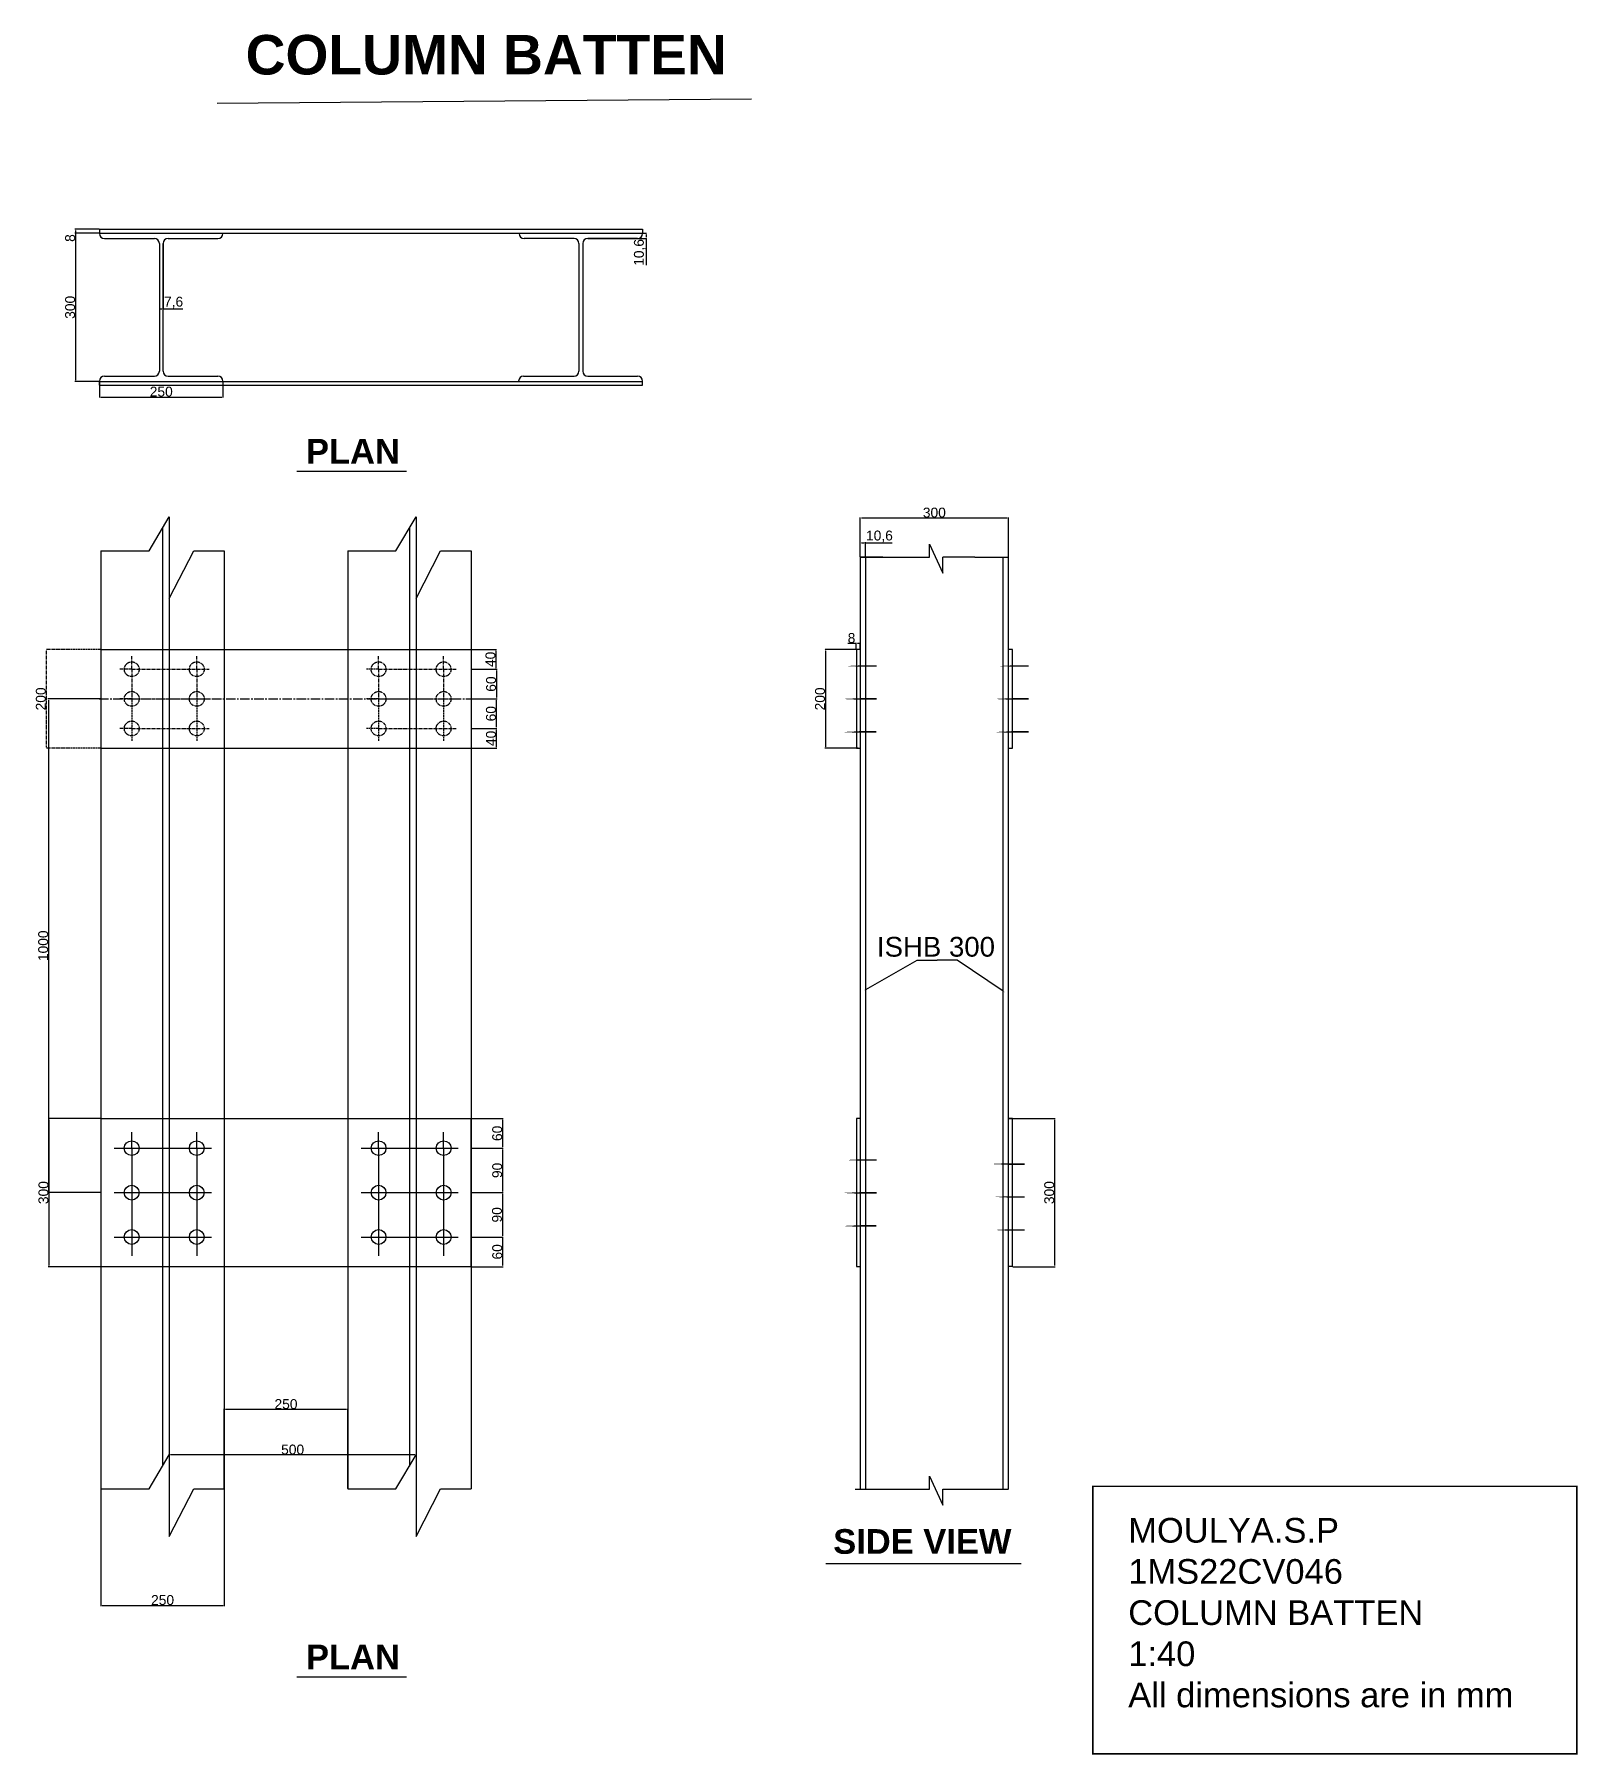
# Model space of a CAD drawing. Header units: millimetres. Extents: x 8616 to 52725, y 6697 to 10698.
# Drawn here: x 14877 to 18003, y 6913 to 10397 of the extents above; entities that cross this region are included whole.
import ezdxf
from ezdxf import colors
from ezdxf.entities.mleader import LeaderData, LeaderLine
from ezdxf.math import Vec2, Vec3

# ---------------------------------------------------------------- set-up
doc = ezdxf.new("R2010")
doc.units = ezdxf.units.MM
for name, pattern in [('ACAD_ISO02W100', [15, 12, -3]), ('CENTER', [50.8, 31.75, -6.35, 6.35, -6.35]), ('CENTER2', [28.575, 19.05, -3.175, 3.175, -3.175])]:
    doc.linetypes.add(name, pattern=pattern)
doc.layers.add('BEAM', color=255, linetype='Continuous')
doc.styles.get("Standard").update_dxf_attribs({"font": 'arial.ttf'})
doc.dimstyles.new('ISO-25', dxfattribs={"dimtxt": 20, "dimasz": 2.5, "dimexe": 1.25, "dimexo": 0.625, "dimtad": 1, "dimtxsty": 'Standard', "dimcen": 2.5, "dimadec": 0, "dimazin": 0, "dimtfac": 1, "dimtmove": 0, "dimatfit": 3, "dimfxl": 1, "dimarcsym": 0})

# ---------------------------------------------------------------- blocks, each defined once
blk = doc.blocks.new('*D25')
at = {"color": 0, "lineweight": -2, "ltscale": 0.8, "transparency": 16777216}
for p, q in [((15008.7, 9693.3), (15008.7, 9660.9)), ((15258.7, 9693.3), (15258.7, 9660.9)), ((15011.2, 9662.1), (15256.2, 9662.1))]:
    blk.add_line(p, q, dxfattribs=at)
at = {"color": 0, "ltscale": 0.8, "transparency": 16777216}
for points in [[(15011.2, 9662.5), (15011.2, 9661.7), (15008.7, 9662.1)], [(15256.2, 9662.5), (15256.2, 9661.7), (15258.7, 9662.1)]]:
    blk.add_solid(points, dxfattribs=at)
at = {"layer": 'Defpoints', "color": 0, "ltscale": 0.8, "transparency": 16777216}
for p in [(15008.7, 9693.9), (15258.7, 9693.9), (15258.7, 9662.1)]:
    blk.add_point(p, dxfattribs=at)
at = {"color": 0, "ltscale": 0.8, "transparency": 16777216, "insert": (15133.7, 9673), "char_height": 20, "attachment_point": 5}
blk.add_mtext('250', dxfattribs=at)
blk = doc.blocks.new('*D26')
at = {"color": 0, "lineweight": -2, "ltscale": 0.8, "transparency": 16777216}
for p, q in [((15008, 9993.9), (14958.8, 9993.9)), ((14960.1, 9991.4), (14960.1, 9696.4)), ((15008, 9693.9), (14958.8, 9693.9))]:
    blk.add_line(p, q, dxfattribs=at)
at = {"color": 0, "ltscale": 0.8, "transparency": 16777216}
for points in [[(14959.7, 9991.4), (14960.5, 9991.4), (14960.1, 9993.9)], [(14959.7, 9696.4), (14960.5, 9696.4), (14960.1, 9693.9)]]:
    blk.add_solid(points, dxfattribs=at)
at = {"layer": 'Defpoints', "color": 0, "ltscale": 0.8, "transparency": 16777216}
for p in [(15008.7, 9993.9), (14960.1, 9693.9), (15008.7, 9693.9)]:
    blk.add_point(p, dxfattribs=at)
at = {"color": 0, "ltscale": 0.8, "transparency": 16777216, "insert": (14949.2, 9843.9), "char_height": 20, "attachment_point": 5, "rotation": 90}
blk.add_mtext('300', dxfattribs=at)
blk = doc.blocks.new('*D27')
at = {"color": 0, "lineweight": -2, "ltscale": 0.8, "transparency": 16777216}
for p, q in [((15008, 10001.9), (14958.8, 10001.9)), ((14960.1, 9999.4), (14960.1, 9996.4)), ((15008, 9993.9), (14958.8, 9993.9)), ((14960.1, 9993.9), (14960.1, 9977))]:
    blk.add_line(p, q, dxfattribs=at)
at = {"color": 0, "ltscale": 0.8, "transparency": 16777216}
for points in [[(14959.7, 9999.4), (14960.5, 9999.4), (14960.1, 10001.9)], [(14959.7, 9996.4), (14960.5, 9996.4), (14960.1, 9993.9)]]:
    blk.add_solid(points, dxfattribs=at)
at = {"layer": 'Defpoints', "color": 0, "ltscale": 0.8, "transparency": 16777216}
for p in [(15008.7, 10001.9), (14960.1, 9993.9), (15008.7, 9993.9)]:
    blk.add_point(p, dxfattribs=at)
at = {"color": 0, "ltscale": 0.8, "transparency": 16777216, "insert": (14949.2, 9984.2), "char_height": 20, "attachment_point": 5, "rotation": 90}
blk.add_mtext('8', dxfattribs=at)
blk = doc.blocks.new('*D28')
at = {"color": 0, "lineweight": -2, "ltscale": 0.8, "transparency": 16777216}
for p, q in [((15129.9, 9972.7), (15129.9, 9839.5)), ((15137.5, 9972.7), (15137.5, 9839.5)), ((15132.4, 9840.8), (15135, 9840.8)), ((15137.5, 9840.8), (15177.4, 9840.8))]:
    blk.add_line(p, q, dxfattribs=at)
at = {"color": 0, "ltscale": 0.8, "transparency": 16777216}
for points in [[(15132.4, 9841.2), (15132.4, 9840.3), (15129.9, 9840.8)], [(15135, 9841.2), (15135, 9840.3), (15137.5, 9840.8)]]:
    blk.add_solid(points, dxfattribs=at)
at = {"layer": 'Defpoints', "color": 0, "ltscale": 0.8, "transparency": 16777216}
for p in [(15129.9, 9973.3), (15137.5, 9973.3), (15137.5, 9840.8)]:
    blk.add_point(p, dxfattribs=at)
at = {"color": 0, "ltscale": 0.8, "transparency": 16777216, "insert": (15158.7, 9853.4), "char_height": 20, "attachment_point": 5}
blk.add_mtext('7,6', dxfattribs=at)
blk = doc.blocks.new('*D29')
at = {"color": 0, "lineweight": -2, "ltscale": 0.8, "transparency": 16777216}
for p, q in [((15997.1, 9993.9), (16116.9, 9993.9)), ((15998.1, 9983.3), (16116.9, 9983.3)), ((16115.6, 9991.4), (16115.6, 9985.8)), ((16115.6, 9983.3), (16115.6, 9929.5))]:
    blk.add_line(p, q, dxfattribs=at)
at = {"color": 0, "ltscale": 0.8, "transparency": 16777216}
for points in [[(16115.2, 9991.4), (16116.1, 9991.4), (16115.6, 9993.9)], [(16115.2, 9985.8), (16116.1, 9985.8), (16115.6, 9983.3)]]:
    blk.add_solid(points, dxfattribs=at)
at = {"layer": 'Defpoints', "color": 0, "ltscale": 0.8, "transparency": 16777216}
for p in [(15996.5, 9993.9), (15997.5, 9983.3), (16115.6, 9983.3)]:
    blk.add_point(p, dxfattribs=at)
at = {"color": 0, "ltscale": 0.8, "transparency": 16777216, "insert": (16103, 9955.1), "char_height": 20, "attachment_point": 5, "rotation": 90}
blk.add_mtext('10,6', dxfattribs=at)
blk = doc.blocks.new('*D30')
at = {"color": 0, "lineweight": -2, "ltscale": 0.2, "transparency": 16777216}
for p, q in [((16549.6, 9338.6), (16549.6, 9418.4)), ((16552.1, 9417.2), (16847.1, 9417.2)), ((16849.6, 9338.6), (16849.6, 9418.4))]:
    blk.add_line(p, q, dxfattribs=at)
at = {"color": 0, "ltscale": 0.2, "transparency": 16777216}
for points in [[(16552.1, 9417.6), (16552.1, 9416.8), (16549.6, 9417.2)], [(16847.1, 9417.6), (16847.1, 9416.8), (16849.6, 9417.2)]]:
    blk.add_solid(points, dxfattribs=at)
at = {"layer": 'Defpoints', "color": 0, "ltscale": 0.2, "transparency": 16777216}
for p in [(16849.6, 9417.2), (16549.6, 9338), (16849.6, 9338)]:
    blk.add_point(p, dxfattribs=at)
at = {"color": 0, "ltscale": 0.2, "transparency": 16777216, "insert": (16699.6, 9428), "char_height": 20, "attachment_point": 5}
blk.add_mtext('300', dxfattribs=at)
blk = doc.blocks.new('*D31')
at = {"color": 0, "linetype": 'ACAD_ISO02W100', "lineweight": -2, "ltscale": 0.2, "transparency": 16777216}
for p, q in [((16541, 9150.8), (16477.7, 9150.8)), ((16479, 9148.3), (16479, 8953.3)), ((16545, 8950.8), (16477.7, 8950.8))]:
    blk.add_line(p, q, dxfattribs=at)
at = {"color": 0, "linetype": 'ACAD_ISO02W100', "ltscale": 0.2, "transparency": 16777216}
for points in [[(16478.6, 9148.3), (16479.4, 9148.3), (16479, 9150.8)], [(16478.6, 8953.3), (16479.4, 8953.3), (16479, 8950.8)]]:
    blk.add_solid(points, dxfattribs=at)
at = {"layer": 'Defpoints', "color": 0, "linetype": 'ACAD_ISO02W100', "ltscale": 0.2, "transparency": 16777216}
for p in [(16541.6, 9150.8), (16479, 8950.8), (16545.6, 8950.8)]:
    blk.add_point(p, dxfattribs=at)
at = {"color": 0, "linetype": 'ACAD_ISO02W100', "ltscale": 0.2, "transparency": 16777216, "insert": (16468.1, 9050.8), "char_height": 20, "attachment_point": 5, "rotation": 90}
blk.add_mtext('200', dxfattribs=at)
blk = doc.blocks.new('*D32')
at = {"color": 0, "lineweight": -2, "ltscale": 0.2, "transparency": 16777216}
for p, q in [((16850.3, 8200.8), (16944.5, 8200.8)), ((16943.3, 8198.3), (16943.3, 7903.3)), ((16858.3, 7900.8), (16944.5, 7900.8))]:
    blk.add_line(p, q, dxfattribs=at)
at = {"color": 0, "ltscale": 0.2, "transparency": 16777216}
for points in [[(16942.9, 8198.3), (16943.7, 8198.3), (16943.3, 8200.8)], [(16942.9, 7903.3), (16943.7, 7903.3), (16943.3, 7900.8)]]:
    blk.add_solid(points, dxfattribs=at)
at = {"layer": 'Defpoints', "color": 0, "ltscale": 0.2, "transparency": 16777216}
for p in [(16849.6, 8200.8), (16857.6, 7900.8), (16943.3, 7900.8)]:
    blk.add_point(p, dxfattribs=at)
at = {"color": 0, "ltscale": 0.2, "transparency": 16777216, "insert": (16932.4, 8050.8), "char_height": 20, "attachment_point": 5, "rotation": 90}
blk.add_mtext('300', dxfattribs=at)
blk = doc.blocks.new('*D33')
at = {"color": 0, "lineweight": -2, "ltscale": 0.2, "transparency": 16777216}
for p, q in [((16549.6, 9338.6), (16549.6, 9368.4)), ((16552.1, 9367.2), (16557.7, 9367.2)), ((16560.2, 9338.6), (16560.2, 9368.4)), ((16560.2, 9367.2), (16614, 9367.2))]:
    blk.add_line(p, q, dxfattribs=at)
at = {"color": 0, "ltscale": 0.2, "transparency": 16777216}
for points in [[(16552.1, 9367.6), (16552.1, 9366.7), (16549.6, 9367.2)], [(16557.7, 9367.6), (16557.7, 9366.7), (16560.2, 9367.2)]]:
    blk.add_solid(points, dxfattribs=at)
at = {"layer": 'Defpoints', "color": 0, "ltscale": 0.2, "transparency": 16777216}
for p in [(16549.6, 9338), (16560.2, 9367.2), (16560.2, 9338)]:
    blk.add_point(p, dxfattribs=at)
at = {"color": 0, "ltscale": 0.2, "transparency": 16777216, "insert": (16588.4, 9379.8), "char_height": 20, "attachment_point": 5}
blk.add_mtext('10,6', dxfattribs=at)
blk = doc.blocks.new('*D34')
at = {"color": 0, "lineweight": -2, "ltscale": 0.2, "transparency": 16777216}
for p, q in [((16541.6, 9163.2), (16524.7, 9163.2)), ((16541.6, 9151.5), (16541.6, 9164.4)), ((16547.1, 9163.2), (16544.1, 9163.2)), ((16549.6, 9151.5), (16549.6, 9164.4))]:
    blk.add_line(p, q, dxfattribs=at)
at = {"color": 0, "ltscale": 0.2, "transparency": 16777216}
for points in [[(16544.1, 9163.6), (16544.1, 9162.8), (16541.6, 9163.2)], [(16547.1, 9163.6), (16547.1, 9162.8), (16549.6, 9163.2)]]:
    blk.add_solid(points, dxfattribs=at)
at = {"layer": 'Defpoints', "color": 0, "ltscale": 0.2, "transparency": 16777216}
for p in [(16541.6, 9163.2), (16541.6, 9150.8), (16549.6, 9150.8)]:
    blk.add_point(p, dxfattribs=at)
at = {"color": 0, "ltscale": 0.2, "transparency": 16777216, "insert": (16531.9, 9174), "char_height": 20, "attachment_point": 5}
blk.add_mtext('8', dxfattribs=at)
blk = doc.blocks.new('*D35')
at = {"color": 0, "lineweight": -2, "ltscale": 0.2, "transparency": 16777216}
for p, q in [((15762, 9150.8), (15812.7, 9150.8)), ((15811.4, 9148.3), (15811.4, 9113.3)), ((15762, 9110.8), (15812.7, 9110.8))]:
    blk.add_line(p, q, dxfattribs=at)
at = {"color": 0, "ltscale": 0.2, "transparency": 16777216}
for points in [[(15811, 9148.3), (15811.9, 9148.3), (15811.4, 9150.8)], [(15811, 9113.3), (15811.9, 9113.3), (15811.4, 9110.8)]]:
    blk.add_solid(points, dxfattribs=at)
at = {"layer": 'Defpoints', "color": 0, "ltscale": 0.2, "transparency": 16777216}
for p in [(15761.4, 9150.8), (15761.4, 9110.8), (15811.4, 9110.8)]:
    blk.add_point(p, dxfattribs=at)
at = {"color": 0, "ltscale": 0.2, "transparency": 16777216, "insert": (15800.6, 9130.8), "char_height": 20, "attachment_point": 5, "rotation": 90}
blk.add_mtext('40', dxfattribs=at)
blk = doc.blocks.new('*D36')
at = {"color": 0, "lineweight": -2, "ltscale": 0.2, "transparency": 16777216}
for p, q in [((15762, 9110.8), (15813.9, 9110.8)), ((15812.7, 9108.3), (15812.7, 9053.3)), ((15762, 9050.8), (15813.9, 9050.8))]:
    blk.add_line(p, q, dxfattribs=at)
at = {"color": 0, "ltscale": 0.2, "transparency": 16777216}
for points in [[(15812.3, 9108.3), (15813.1, 9108.3), (15812.7, 9110.8)], [(15812.3, 9053.3), (15813.1, 9053.3), (15812.7, 9050.8)]]:
    blk.add_solid(points, dxfattribs=at)
at = {"layer": 'Defpoints', "color": 0, "ltscale": 0.2, "transparency": 16777216}
for p in [(15761.4, 9110.8), (15761.4, 9050.8), (15812.7, 9050.8)]:
    blk.add_point(p, dxfattribs=at)
at = {"color": 0, "ltscale": 0.2, "transparency": 16777216, "insert": (15801.8, 9080.8), "char_height": 20, "attachment_point": 5, "rotation": 90}
blk.add_mtext('60', dxfattribs=at)
blk = doc.blocks.new('*D37')
at = {"color": 0, "lineweight": -2, "ltscale": 0.2, "transparency": 16777216}
for p, q in [((15762, 9050.8), (15813.7, 9050.8)), ((15812.4, 9048.3), (15812.4, 8993.3)), ((15762, 8990.8), (15813.7, 8990.8))]:
    blk.add_line(p, q, dxfattribs=at)
at = {"color": 0, "ltscale": 0.2, "transparency": 16777216}
for points in [[(15812, 9048.3), (15812.8, 9048.3), (15812.4, 9050.8)], [(15812, 8993.3), (15812.8, 8993.3), (15812.4, 8990.8)]]:
    blk.add_solid(points, dxfattribs=at)
at = {"layer": 'Defpoints', "color": 0, "ltscale": 0.2, "transparency": 16777216}
for p in [(15761.4, 9050.8), (15761.4, 8990.8), (15812.4, 8990.8)]:
    blk.add_point(p, dxfattribs=at)
at = {"color": 0, "ltscale": 0.2, "transparency": 16777216, "insert": (15801.6, 9020.8), "char_height": 20, "attachment_point": 5, "rotation": 90}
blk.add_mtext('60', dxfattribs=at)
blk = doc.blocks.new('*D38')
at = {"color": 0, "lineweight": -2, "ltscale": 0.2, "transparency": 16777216}
for p, q in [((15762, 8990.8), (15813.7, 8990.8)), ((15812.4, 8988.3), (15812.4, 8953.3)), ((15762, 8950.8), (15813.7, 8950.8))]:
    blk.add_line(p, q, dxfattribs=at)
at = {"color": 0, "ltscale": 0.2, "transparency": 16777216}
for points in [[(15812, 8988.3), (15812.8, 8988.3), (15812.4, 8990.8)], [(15812, 8953.3), (15812.8, 8953.3), (15812.4, 8950.8)]]:
    blk.add_solid(points, dxfattribs=at)
at = {"layer": 'Defpoints', "color": 0, "ltscale": 0.2, "transparency": 16777216}
for p in [(15761.4, 8990.8), (15761.4, 8950.8), (15812.4, 8950.8)]:
    blk.add_point(p, dxfattribs=at)
at = {"color": 0, "ltscale": 0.2, "transparency": 16777216, "insert": (15801.6, 8970.8), "char_height": 20, "attachment_point": 5, "rotation": 90}
blk.add_mtext('40', dxfattribs=at)
blk = doc.blocks.new('*D39')
at = {"color": 0, "lineweight": -2, "ltscale": 0.2, "transparency": 16777216}
for p, q in [((15762, 8200.8), (15826.4, 8200.8)), ((15825.1, 8198.3), (15825.1, 8143.3)), ((15762, 8140.8), (15826.4, 8140.8))]:
    blk.add_line(p, q, dxfattribs=at)
at = {"color": 0, "ltscale": 0.2, "transparency": 16777216}
for points in [[(15824.7, 8198.3), (15825.5, 8198.3), (15825.1, 8200.8)], [(15824.7, 8143.3), (15825.5, 8143.3), (15825.1, 8140.8)]]:
    blk.add_solid(points, dxfattribs=at)
at = {"layer": 'Defpoints', "color": 0, "ltscale": 0.2, "transparency": 16777216}
for p in [(15761.4, 8200.8), (15761.4, 8140.8), (15825.1, 8140.8)]:
    blk.add_point(p, dxfattribs=at)
at = {"color": 0, "ltscale": 0.2, "transparency": 16777216, "insert": (15814.3, 8170.8), "char_height": 20, "attachment_point": 5, "rotation": 90}
blk.add_mtext('60', dxfattribs=at)
blk = doc.blocks.new('*D40')
at = {"color": 0, "lineweight": -2, "ltscale": 0.2, "transparency": 16777216}
for p, q in [((15762, 8140.8), (15826.4, 8140.8)), ((15825.1, 8138.3), (15825.1, 8053.3)), ((15762, 8050.8), (15826.4, 8050.8))]:
    blk.add_line(p, q, dxfattribs=at)
at = {"color": 0, "ltscale": 0.2, "transparency": 16777216}
for points in [[(15824.7, 8138.3), (15825.5, 8138.3), (15825.1, 8140.8)], [(15824.7, 8053.3), (15825.5, 8053.3), (15825.1, 8050.8)]]:
    blk.add_solid(points, dxfattribs=at)
at = {"layer": 'Defpoints', "color": 0, "ltscale": 0.2, "transparency": 16777216}
for p in [(15761.4, 8140.8), (15761.4, 8050.8), (15825.1, 8050.8)]:
    blk.add_point(p, dxfattribs=at)
at = {"color": 0, "ltscale": 0.2, "transparency": 16777216, "insert": (15814.3, 8095.8), "char_height": 20, "attachment_point": 5, "rotation": 90}
blk.add_mtext('90', dxfattribs=at)
blk = doc.blocks.new('*D41')
at = {"color": 0, "lineweight": -2, "ltscale": 0.2, "transparency": 16777216}
for p, q in [((15762, 8050.8), (15825.9, 8050.8)), ((15824.7, 8048.3), (15824.7, 7963.3)), ((15762, 7960.8), (15825.9, 7960.8))]:
    blk.add_line(p, q, dxfattribs=at)
at = {"color": 0, "ltscale": 0.2, "transparency": 16777216}
for points in [[(15824.2, 8048.3), (15825.1, 8048.3), (15824.7, 8050.8)], [(15824.2, 7963.3), (15825.1, 7963.3), (15824.7, 7960.8)]]:
    blk.add_solid(points, dxfattribs=at)
at = {"layer": 'Defpoints', "color": 0, "ltscale": 0.2, "transparency": 16777216}
for p in [(15761.4, 8050.8), (15761.4, 7960.8), (15824.7, 7960.8)]:
    blk.add_point(p, dxfattribs=at)
at = {"color": 0, "ltscale": 0.2, "transparency": 16777216, "insert": (15813.8, 8005.8), "char_height": 20, "attachment_point": 5, "rotation": 90}
blk.add_mtext('90', dxfattribs=at)
blk = doc.blocks.new('*D42')
at = {"color": 0, "lineweight": -2, "ltscale": 0.2, "transparency": 16777216}
for p, q in [((15762, 7960.8), (15826.3, 7960.8)), ((15825.1, 7958.3), (15825.1, 7903.3)), ((15762, 7900.8), (15826.3, 7900.8))]:
    blk.add_line(p, q, dxfattribs=at)
at = {"color": 0, "ltscale": 0.2, "transparency": 16777216}
for points in [[(15824.7, 7958.3), (15825.5, 7958.3), (15825.1, 7960.8)], [(15824.7, 7903.3), (15825.5, 7903.3), (15825.1, 7900.8)]]:
    blk.add_solid(points, dxfattribs=at)
at = {"layer": 'Defpoints', "color": 0, "ltscale": 0.2, "transparency": 16777216}
for p in [(15761.4, 7960.8), (15761.4, 7900.8), (15825.1, 7900.8)]:
    blk.add_point(p, dxfattribs=at)
at = {"color": 0, "ltscale": 0.2, "transparency": 16777216, "insert": (15814.3, 7930.8), "char_height": 20, "attachment_point": 5, "rotation": 90}
blk.add_mtext('60', dxfattribs=at)
blk = doc.blocks.new('*D43')
at = {"color": 0, "lineweight": -2, "ltscale": 0.2, "transparency": 16777216}
for p, q in [((15011.4, 7450.2), (15011.4, 7213.4)), ((15261.4, 7450.2), (15261.4, 7213.4)), ((15013.9, 7214.7), (15258.9, 7214.7))]:
    blk.add_line(p, q, dxfattribs=at)
at = {"color": 0, "ltscale": 0.2, "transparency": 16777216}
for points in [[(15013.9, 7215.1), (15013.9, 7214.3), (15011.4, 7214.7)], [(15258.9, 7215.1), (15258.9, 7214.3), (15261.4, 7214.7)]]:
    blk.add_solid(points, dxfattribs=at)
at = {"layer": 'Defpoints', "color": 0, "ltscale": 0.2, "transparency": 16777216}
for p in [(15011.4, 7450.8), (15261.4, 7450.8), (15261.4, 7214.7)]:
    blk.add_point(p, dxfattribs=at)
at = {"color": 0, "ltscale": 0.2, "transparency": 16777216, "insert": (15136.4, 7225.5), "char_height": 20, "attachment_point": 5}
blk.add_mtext('250', dxfattribs=at)
blk = doc.blocks.new('*U44')
at = {"color": 0, "linetype": 'ACAD_ISO02W100', "ltscale": 0.2, "transparency": 16777216}
blk.add_line((0, 996.1), (0, -903.8), dxfattribs=at)
blk = doc.blocks.new('*U45')
at = {"color": 0, "linetype": 'ACAD_ISO02W100', "ltscale": 0.2, "transparency": 16777216}
blk.add_line((0, 995.8), (0, -903.9), dxfattribs=at)
blk = doc.blocks.new('*U46')
at = {"color": 0, "linetype": 'ACAD_ISO02W100', "ltscale": 0.2, "transparency": 16777216}
blk.add_line((0, 995.8), (0, -903.9), dxfattribs=at)
blk = doc.blocks.new('*U47')
at = {"color": 0, "linetype": 'ACAD_ISO02W100', "ltscale": 0.2, "transparency": 16777216}
blk.add_line((0, 995.8), (0, -903.9), dxfattribs=at)
blk = doc.blocks.new('*D48')
at = {"color": 0, "linetype": 'CENTER', "lineweight": -2, "ltscale": 0.2, "transparency": 16777216}
for p, q in [((15010.8, 9150.8), (14899.5, 9150.8)), ((14900.8, 9148.3), (14900.8, 8953.3)), ((15010.8, 8950.8), (14899.5, 8950.8))]:
    blk.add_line(p, q, dxfattribs=at)
at = {"color": 0, "linetype": 'CENTER', "ltscale": 0.2, "transparency": 16777216}
for points in [[(14900.3, 9148.3), (14901.2, 9148.3), (14900.8, 9150.8)], [(14900.3, 8953.3), (14901.2, 8953.3), (14900.8, 8950.8)]]:
    blk.add_solid(points, dxfattribs=at)
at = {"layer": 'Defpoints', "color": 0, "linetype": 'CENTER', "ltscale": 0.2, "transparency": 16777216}
for p in [(15011.4, 9150.8), (14900.8, 8950.8), (15011.4, 8950.8)]:
    blk.add_point(p, dxfattribs=at)
at = {"color": 0, "linetype": 'CENTER', "ltscale": 0.2, "transparency": 16777216, "insert": (14889.9, 9050.8), "char_height": 20, "attachment_point": 5, "rotation": 90}
blk.add_mtext('200', dxfattribs=at)
blk = doc.blocks.new('*U49')
at = {"color": 0, "linetype": 'CENTER2', "transparency": 16777216}
blk.add_line((-378.5, 0), (378.5, 0), dxfattribs=at)
blk = doc.blocks.new('*D50')
at = {"color": 0, "lineweight": -2, "ltscale": 0.2, "transparency": 16777216}
for p, q in [((15010.8, 9050.8), (14904.3, 9050.8)), ((14905.6, 9048.3), (14905.6, 8053.3)), ((15010.8, 8050.8), (14904.3, 8050.8))]:
    blk.add_line(p, q, dxfattribs=at)
at = {"color": 0, "ltscale": 0.2, "transparency": 16777216}
for points in [[(14905.2, 9048.3), (14906, 9048.3), (14905.6, 9050.8)], [(14905.2, 8053.3), (14906, 8053.3), (14905.6, 8050.8)]]:
    blk.add_solid(points, dxfattribs=at)
at = {"layer": 'Defpoints', "color": 0, "ltscale": 0.2, "transparency": 16777216}
for p in [(15011.4, 9050.8), (14905.6, 8050.8), (15011.4, 8050.8)]:
    blk.add_point(p, dxfattribs=at)
at = {"color": 0, "ltscale": 0.2, "transparency": 16777216, "insert": (14894.7, 8550.8), "char_height": 20, "attachment_point": 5, "rotation": 90}
blk.add_mtext('1000', dxfattribs=at)
blk = doc.blocks.new('*D51')
at = {"color": 0, "lineweight": -2, "ltscale": 0.2, "transparency": 16777216}
for p, q in [((15010.8, 8200.8), (14904.8, 8200.8)), ((14906, 8198.3), (14906, 7903.3)), ((15010.8, 7900.8), (14904.8, 7900.8))]:
    blk.add_line(p, q, dxfattribs=at)
at = {"color": 0, "ltscale": 0.2, "transparency": 16777216}
for points in [[(14905.6, 8198.3), (14906.4, 8198.3), (14906, 8200.8)], [(14905.6, 7903.3), (14906.4, 7903.3), (14906, 7900.8)]]:
    blk.add_solid(points, dxfattribs=at)
at = {"layer": 'Defpoints', "color": 0, "ltscale": 0.2, "transparency": 16777216}
for p in [(15011.4, 8200.8), (14906, 7900.8), (15011.4, 7900.8)]:
    blk.add_point(p, dxfattribs=at)
at = {"color": 0, "ltscale": 0.2, "transparency": 16777216, "insert": (14895.2, 8050.8), "char_height": 20, "attachment_point": 5, "rotation": 90}
blk.add_mtext('300', dxfattribs=at)
blk = doc.blocks.new('*D52')
at = {"color": 0, "lineweight": -2, "ltscale": 0.2, "transparency": 16777216}
for p, q in [((15261.4, 7451.5), (15261.4, 7612.8)), ((15508.9, 7611.5), (15263.9, 7611.5)), ((15511.4, 7451.5), (15511.4, 7612.8))]:
    blk.add_line(p, q, dxfattribs=at)
at = {"color": 0, "ltscale": 0.2, "transparency": 16777216}
for points in [[(15263.9, 7612), (15263.9, 7611.1), (15261.4, 7611.5)], [(15508.9, 7612), (15508.9, 7611.1), (15511.4, 7611.5)]]:
    blk.add_solid(points, dxfattribs=at)
at = {"layer": 'Defpoints', "color": 0, "ltscale": 0.2, "transparency": 16777216}
for p in [(15261.4, 7611.5), (15261.4, 7450.8), (15511.4, 7450.8)]:
    blk.add_point(p, dxfattribs=at)
at = {"color": 0, "ltscale": 0.2, "transparency": 16777216, "insert": (15386.4, 7622.4), "char_height": 20, "attachment_point": 5}
blk.add_mtext('250', dxfattribs=at)
blk = doc.blocks.new('*D53')
at = {"color": 0, "lineweight": -2, "ltscale": 0.2, "transparency": 16777216}
for p, q in [((15149.8, 7520.1), (15149.8, 7520.7)), ((15647.3, 7519.5), (15152.3, 7519.5)), ((15649.8, 7518.8), (15649.8, 7518.2))]:
    blk.add_line(p, q, dxfattribs=at)
at = {"color": 0, "ltscale": 0.2, "transparency": 16777216}
for points in [[(15152.3, 7519.9), (15152.3, 7519.1), (15149.8, 7519.5)], [(15647.3, 7519.9), (15647.3, 7519.1), (15649.8, 7519.5)]]:
    blk.add_solid(points, dxfattribs=at)
at = {"layer": 'Defpoints', "color": 0, "ltscale": 0.2, "transparency": 16777216}
for p in [(15149.8, 7519.5), (15149.8, 7519.5), (15649.8, 7519.5)]:
    blk.add_point(p, dxfattribs=at)
at = {"color": 0, "ltscale": 0.2, "transparency": 16777216, "insert": (15399.8, 7530.3), "char_height": 20, "attachment_point": 5}
blk.add_mtext('500', dxfattribs=at)

msp = doc.modelspace()

# ---------------------------------------------------------------- linework, layer by layer
at = {"ltscale": 0.2}
for p, q in [((15247.104, 10257.531), (16328.956, 10266.393)), ((15408.654, 9512.177), (15630.405, 9512.177)), ((15108.922, 9350.842), (15149.842, 9419.471)), ((15149.842, 9419.471), (15149.842, 9254.133)), ((15608.922, 9350.842), (15649.842, 9419.471)), ((15649.842, 9419.471), (15649.842, 9254.133)), ((15011.407, 9350.842), (15011.407, 7450.842)), ((15011.407, 9350.842), (15108.922, 9350.842)), ((15149.842, 9254.133), (15199.657, 9350.842)), ((15199.657, 9350.842), (15261.407, 9350.842)), ((15261.407, 9350.842), (15261.407, 7450.842)), ((15511.407, 9350.842), (15511.407, 7450.842)), ((15511.407, 9350.842), (15608.922, 9350.842)), ((15649.842, 9254.133), (15699.657, 9350.842)), ((15699.657, 9350.842), (15761.407, 9350.842)), ((15761.407, 9350.842), (15761.407, 7450.842)), ((16595.244, 9337.987), (16689.742, 9337.987)), ((16781.597, 9337.987), (16842.043, 9337.987)), ((16842.043, 9337.987), (16849.643, 9337.987)), ((15149.842, 9254.133), (15149.842, 9254.133)), ((15649.842, 9254.133), (15649.842, 9254.133)), ((15011.407, 9150.842), (15761.407, 9150.842)), ((15011.407, 9150.842), (15011.407, 8950.842)), ((15761.407, 9150.842), (15761.407, 9110.842)), ((16549.643, 9150.842), (16541.643, 9150.842)), ((16541.643, 9150.842), (16541.643, 8950.842)), ((16857.643, 9150.842), (16849.643, 9150.842)), ((16857.643, 8950.842), (16857.643, 9150.842)), ((15761.407, 9110.842), (15761.407, 9050.842)), ((15761.407, 9050.842), (15761.407, 8990.842)), ((15761.407, 8990.842), (15761.407, 8950.842)), ((15011.407, 8950.842), (15761.407, 8950.842)), ((16541.643, 8950.842), (16549.643, 8950.842)), ((16849.643, 8950.842), (16857.643, 8950.842)), ((15011.407, 8200.842), (15761.407, 8200.842)), ((15761.407, 8140.842), (15761.407, 8200.842)), ((16549.643, 8200.842), (16541.643, 8200.842)), ((16541.643, 8200.842), (16541.643, 7900.842)), ((16857.643, 7900.842), (16857.643, 8200.842)), ((15073.907, 8140.842), (15073.907, 8173.522)), ((15205.624, 8140.842), (15205.624, 8173.522)), ((15573.907, 8140.842), (15573.907, 8173.522)), ((15705.624, 8140.842), (15705.624, 8173.522)), ((15038.416, 8140.842), (15235.312, 8140.842)), ((15073.907, 8140.842), (15073.907, 7922.527)), ((15205.624, 8140.842), (15205.624, 7922.527)), ((15538.416, 8140.842), (15735.312, 8140.842)), ((15573.907, 8140.842), (15573.907, 7922.527)), ((15705.624, 8140.842), (15705.624, 7922.527)), ((15761.407, 8050.842), (15761.407, 8140.842)), ((15038.416, 8050.842), (15235.312, 8050.842)), ((15538.416, 8050.842), (15735.312, 8050.842)), ((15761.407, 7960.842), (15761.407, 8050.842)), ((15038.416, 7960.842), (15235.312, 7960.842)), ((15538.416, 7960.842), (15735.312, 7960.842)), ((15761.407, 7900.842), (15761.407, 7960.842)), ((15011.407, 7900.842), (15761.407, 7900.842)), ((16541.643, 7900.842), (16549.643, 7900.842)), ((16857.643, 7900.842), (16849.643, 7900.842)), ((15108.922, 7450.842), (15149.842, 7519.471)), ((15149.842, 7519.471), (15149.842, 7354.133)), ((15608.922, 7450.842), (15649.842, 7519.471)), ((15649.842, 7519.471), (15649.842, 7354.133)), ((15011.407, 7450.842), (15108.922, 7450.842)), ((15149.842, 7354.133), (15199.657, 7450.842)), ((15199.657, 7450.842), (15261.407, 7450.842)), ((15511.407, 7450.842), (15608.922, 7450.842)), ((15649.842, 7354.133), (15699.657, 7450.842)), ((15699.657, 7450.842), (15761.407, 7450.842)), ((16539.043, 7450.298), (16549.643, 7450.298)), ((16549.643, 7450.298), (16622.126, 7450.298)), ((16781.387, 7450.298), (16849.643, 7450.298)), ((15149.842, 7354.133), (15149.842, 7354.133)), ((15649.842, 7354.133), (15649.842, 7354.133)), ((16479.646, 7299.575), (16875.199, 7299.575)), ((15408.654, 7070.111), (15630.405, 7070.111))]:
    msp.add_line(p, q, dxfattribs=at)
at = {"ltscale": 0.8}
for p, q in [((15008.663, 10001.887), (16108.663, 10001.887)), ((15008.663, 10001.887), (15008.663, 9993.887)), ((16108.663, 10001.887), (16108.663, 9993.887)), ((15008.663, 9993.887), (16108.663, 9993.887)), ((15008.663, 9993.887), (15008.663, 9993.287)), ((15018.663, 9983.287), (15119.863, 9983.287)), ((15129.863, 9973.287), (15129.863, 9714.487)), ((15137.463, 9714.487), (15137.463, 9973.287)), ((15147.463, 9983.287), (15248.663, 9983.287)), ((15258.663, 9993.287), (15258.663, 9993.887)), ((15858.663, 9993.287), (15858.663, 9993.887)), ((15969.863, 9983.287), (15868.663, 9983.287)), ((15979.863, 9973.287), (15979.863, 9714.487)), ((15987.463, 9973.287), (15987.463, 9714.487)), ((16098.663, 9983.287), (15997.463, 9983.287)), ((16108.663, 9993.887), (16108.663, 9993.887)), ((16108.663, 9993.887), (16108.663, 9993.287)), ((15008.663, 9693.887), (15008.663, 9694.487)), ((15008.663, 9693.887), (16108.663, 9693.887)), ((15008.663, 9685.887), (15008.663, 9693.887)), ((15008.663, 9693.887), (15008.663, 9693.887)), ((15008.663, 9685.887), (16108.663, 9685.887)), ((15018.663, 9704.487), (15119.863, 9704.487)), ((15147.463, 9704.487), (15248.663, 9704.487)), ((15258.663, 9694.487), (15258.663, 9693.887)), ((15857.614, 9693.887), (15857.614, 9694.487)), ((15867.614, 9704.487), (15969.863, 9704.487)), ((15997.463, 9704.487), (16098.663, 9704.487)), ((16108.663, 9693.887), (16108.663, 9694.487)), ((16108.663, 9685.887), (16108.663, 9693.887))]:
    msp.add_line(p, q, dxfattribs=at)
for p, q in [((16549.643, 9337.987), (16549.643, 7450.842)), ((16595.244, 9337.987), (16549.643, 9337.987)), ((16549.643, 9337.987), (16595.244, 9337.987)), ((16560.243, 9337.987), (16560.243, 7450.298)), ((16689.742, 9337.987), (16689.742, 9364.178)), ((16689.742, 9364.178), (16716.835, 9305.549)), ((16781.597, 9337.987), (16716.835, 9337.987)), ((16716.835, 9305.549), (16716.835, 9337.987)), ((16839.043, 7450.842), (16839.043, 9337.987)), ((16849.643, 7450.842), (16849.643, 9337.987)), ((16689.532, 7450.298), (16689.532, 7476.488)), ((16689.532, 7476.488), (16716.625, 7417.86)), ((16622.126, 7450.298), (16689.532, 7450.298)), ((16716.625, 7450.298), (16781.387, 7450.298)), ((16716.625, 7417.86), (16716.625, 7450.298))]:
    msp.add_line(p, q)
at = {"linetype": 'CENTER', "ltscale": 0.2}
for p, q in [((15073.907, 9110.842), (15073.907, 9137.983)), ((15205.624, 9110.842), (15205.624, 9137.983)), ((15573.907, 9110.842), (15573.907, 9137.983)), ((15705.624, 9110.842), (15705.624, 9137.983)), ((15073.907, 9110.842), (15049.763, 9110.842)), ((15073.907, 9110.842), (15073.907, 8990.842)), ((15073.907, 9110.842), (15205.624, 9110.842)), ((15205.624, 9110.842), (15205.624, 8990.842)), ((15205.624, 9110.842), (15231.05, 9110.842)), ((15573.907, 9110.842), (15549.763, 9110.842)), ((15573.907, 9110.842), (15573.907, 8990.842)), ((15573.907, 9110.842), (15705.624, 9110.842)), ((15705.624, 9110.842), (15705.624, 8990.842)), ((15705.624, 9110.842), (15731.05, 9110.842)), ((15073.907, 9050.842), (15049.763, 9050.842)), ((15073.907, 9050.842), (15205.624, 9050.842)), ((15205.624, 9050.842), (15231.05, 9050.842)), ((15573.907, 9050.842), (15549.763, 9050.842)), ((15573.907, 9050.842), (15705.624, 9050.842)), ((15705.624, 9050.842), (15731.05, 9050.842)), ((15073.907, 8990.842), (15049.763, 8990.842)), ((15073.907, 8990.842), (15073.907, 8965.732)), ((15073.907, 8990.842), (15205.624, 8990.842)), ((15205.624, 8990.842), (15205.624, 8965.732)), ((15205.624, 8990.842), (15231.05, 8990.842)), ((15573.907, 8990.842), (15549.763, 8990.842)), ((15573.907, 8990.842), (15573.907, 8965.732)), ((15573.907, 8990.842), (15705.624, 8990.842)), ((15705.624, 8990.842), (15705.624, 8965.732)), ((15705.624, 8990.842), (15731.05, 8990.842))]:
    msp.add_line(p, q, dxfattribs=at)
at = {"linetype": 'ACAD_ISO02W100', "ltscale": 0.2}
msp.add_line((16857.643, 8200.842), (16849.643, 8200.842), dxfattribs=at)
at = {"linetype": 'ACAD_ISO02W100', "const_width": 3}
for points in [[(16517.036, 9117.512), (16582.56, 9117.512), (16582.56, 9117.512), (16517.036, 9117.512)], [(16825.036, 9117.512), (16890.56, 9117.512), (16890.56, 9117.512), (16825.036, 9117.512)], [(16517.036, 9050.852), (16582.56, 9050.852), (16582.56, 9050.852), (16517.036, 9050.852)], [(16825.036, 9050.852), (16890.56, 9050.852), (16890.56, 9050.852), (16825.036, 9050.852)], [(16516.88, 8984.172), (16582.405, 8984.172), (16582.405, 8984.172), (16516.88, 8984.172)], [(16824.88, 8984.172), (16890.405, 8984.172), (16890.405, 8984.172), (16824.88, 8984.172)], [(16517.036, 8116.917), (16582.56, 8116.917), (16582.56, 8116.917), (16517.036, 8116.917)], [(16817.036, 8108.422), (16882.56, 8108.422), (16882.56, 8108.422), (16817.036, 8108.422)], [(16517.036, 8050.257), (16582.56, 8050.257), (16582.56, 8050.257), (16517.036, 8050.257)], [(16817.036, 8041.762), (16882.56, 8041.762), (16882.56, 8041.762), (16817.036, 8041.762)], [(16516.88, 7983.577), (16582.405, 7983.577), (16582.405, 7983.577), (16516.88, 7983.577)], [(16816.88, 7975.082), (16882.405, 7975.082), (16882.405, 7975.082), (16816.88, 7975.082)]]:
    msp.add_lwpolyline(points, close=True, dxfattribs=at).dxf.unprotected_set("ltscale", 0)
at = {"ltscale": 0.8, "const_width": 3}
msp.add_lwpolyline([(17020.731, 7455.755), (18001.019, 7455.755), (18001.019, 6914.077), (17020.731, 6914.077)], close=True, dxfattribs=at)
at = {"linetype": 'CENTER', "ltscale": 0.2}
for centre in [(15073.907, 9110.842), (15205.624, 9110.842), (15573.907, 9110.842), (15705.624, 9110.842), (15073.907, 9050.842), (15205.624, 9050.842), (15573.907, 9050.842), (15705.624, 9050.842), (15073.907, 8990.842), (15205.624, 8990.842), (15573.907, 8990.842), (15705.624, 8990.842)]:
    msp.add_circle(centre, 15, dxfattribs=at)
at = {"ltscale": 0.2}
for centre in [(15073.907, 8140.842), (15205.624, 8140.842), (15573.907, 8140.842), (15705.624, 8140.842), (15073.907, 8050.842), (15205.624, 8050.842), (15573.907, 8050.842), (15705.624, 8050.842), (15073.907, 7960.842), (15205.624, 7960.842), (15573.907, 7960.842), (15705.624, 7960.842)]:
    msp.add_circle(centre, 15, dxfattribs=at)
at = {"ltscale": 0.8}
for centre, start, end in [((15018.663, 9993.287), 180, 270), ((15119.863, 9973.287), 0, 90), ((15147.463, 9973.287), 90, 180), ((15248.663, 9993.287), 270, 0), ((15868.663, 9993.287), 180, 270), ((15969.863, 9973.287), 0, 90), ((15997.463, 9973.287), 90, 180), ((16098.663, 9993.287), 270, 0), ((15018.663, 9694.487), 90, 180), ((15119.863, 9714.487), 270, 0), ((15147.463, 9714.487), 180, 270), ((15248.663, 9694.487), 0, 90), ((15867.614, 9694.487), 90, 180), ((15969.863, 9714.487), 270, 0), ((15997.463, 9714.487), 180, 270), ((16098.663, 9694.487), 0, 90)]:
    msp.add_arc(centre, 10, start, end, dxfattribs=at)

# ---------------------------------------------------------------- block references
at = {"linetype": 'ACAD_ISO02W100', "ltscale": 0.2}
for name, p in [('*U45', (15136.407, 8400.842)), ('*U46', (15149.842, 8397.855)), ('*U44', (15636.407, 8400.842)), ('*U47', (15649.842, 8397.855))]:
    msp.add_blockref(name, p, dxfattribs=at)
at = {"linetype": 'CENTER2'}
msp.add_blockref('*U49', (15386.407, 9050.842), dxfattribs=at)

# ---------------------------------------------------------------- texts
at = {"ltscale": 0.8, "insert": (15304.705, 10395.437), "char_height": 80, "attachment_point": 1}
msp.add_mtext_dynamic_manual_height_columns('{\\fArial|b1|i0|c0|p34;COLUMN BATTEN }', width=3619.00866, gutter_width=12.5, heights=[0], dxfattribs=at)
at = {"ltscale": 0.2, "attachment_point": 1}
for s, width, insert, char_height in [('{\\fArial|b1|i0|c0|p34;PLAN}', 732.18672, (15426.947, 9577.337), 50), ('\\pxtc0;ISHB 300', 285.15829, (16583.316, 8568.723), 40), ('{\\fArial|b1|i0|c0|p34;SIDE VIEW}', 732.18672, (16494.822, 7369.227), 50), ('{\\fArial|b1|i0|c0|p34;PLAN}', 732.18672, (15426.947, 7135.272), 50)]:
    msp.add_mtext_dynamic_manual_height_columns(s, width=width, gutter_width=12.5, heights=[0], dxfattribs=dict(at, insert=insert, char_height=char_height))
at = {"layer": 'BEAM', "color": 18, "lineweight": 0, "true_color": 0x000000, "insert": (17092.342, 7391.859), "char_height": 50, "attachment_point": 1}
msp.add_mtext_dynamic_manual_height_columns('{\\C0;MOULYA.S.P\\P1MS22CV046\\PCOLUMN BATTEN\\P1:40\\PAll dimensions are in mm}', width=1622.67298, gutter_width=50, heights=[0], dxfattribs=at)

# ---------------------------------------------------------------- dimensions: what is measured, and where the dimension line sits
at = {"ltscale": 0.8}
for base, p1, p2, picture, middle in [((14960.075, 9993.887), (15008.663, 10001.887), (15008.663, 9993.887), '*D27', (14949.238, 9984.172)), ((14960.075, 9693.887), (15008.663, 9993.887), (15008.663, 9693.887), '*D26', (14949.232, 9843.887)), ((16115.636, 9983.287), (15996.485, 9993.887), (15997.463, 9983.287), '*D29', (16102.992, 9955.134))]:
    dim = msp.add_linear_dim(base=base, p1=p1, p2=p2, angle=90, dimstyle='ISO-25', dxfattribs=at)
    dim.commit()
    dim.dimension.update_dxf_attribs({"geometry": picture, "text_midpoint": middle})
for base, p1, p2, picture, middle in [((15137.463, 9840.754), (15129.863, 9973.287), (15137.463, 9973.287), '*D28', (15158.706, 9853.398)), ((15258.663, 9662.121), (15008.663, 9693.887), (15258.663, 9693.887), '*D25', (15133.663, 9672.958))]:
    dim = msp.add_linear_dim(base=base, p1=p1, p2=p2, dimstyle='ISO-25', dxfattribs=at)
    dim.commit()
    dim.dimension.update_dxf_attribs({"geometry": picture, "text_midpoint": middle})
at = {"ltscale": 0.2}
for base, p1, p2, picture, middle in [((16849.643, 9417.172), (16549.643, 9337.987), (16849.643, 9337.987), '*D30', (16699.643, 9428.016)), ((16560.243, 9367.15), (16549.643, 9337.987), (16560.243, 9337.987), '*D33', (16588.395, 9379.794)), ((16541.643, 9163.189), (16549.643, 9150.842), (16541.643, 9150.842), '*D34', (16531.928, 9174.026)), ((15261.407, 7611.54), (15511.407, 7450.842), (15261.407, 7450.842), '*D52', (15386.407, 7622.377)), ((15149.842, 7519.471), (15649.842, 7519.471), (15149.842, 7519.471), '*D53', (15399.842, 7530.307)), ((15261.407, 7214.68), (15011.407, 7450.842), (15261.407, 7450.842), '*D43', (15136.407, 7225.517))]:
    dim = msp.add_linear_dim(base=base, p1=p1, p2=p2, dimstyle='ISO-25', dxfattribs=at)
    dim.commit()
    dim.dimension.update_dxf_attribs({"geometry": picture, "text_midpoint": middle})
at = {"linetype": 'CENTER', "ltscale": 0.2}
dim = msp.add_linear_dim(base=(14900.755, 8950.842), p1=(15011.407, 9150.842), p2=(15011.407, 8950.842), angle=90, dimstyle='ISO-25', dxfattribs=at)
dim.commit()
dim.dimension.update_dxf_attribs({"geometry": '*D48', "text_midpoint": (14889.918, 9050.842)})
at = {"ltscale": 0.2}
for base, p1, p2, picture, middle in [((15811.436, 9110.842), (15761.407, 9150.842), (15761.407, 9110.842), '*D35', (15800.6, 9130.842)), ((15812.686, 9050.842), (15761.407, 9110.842), (15761.407, 9050.842), '*D36', (15801.85, 9080.842)), ((14905.583, 8050.842), (15011.407, 9050.842), (15011.407, 8050.842), '*D50', (14894.747, 8550.842)), ((15812.411, 8990.842), (15761.407, 9050.842), (15761.407, 8990.842), '*D37', (15801.575, 9020.842)), ((15812.411, 8950.842), (15761.407, 8990.842), (15761.407, 8950.842), '*D38', (15801.575, 8970.842)), ((14906.019, 7900.842), (15011.407, 8200.842), (15011.407, 7900.842), '*D51', (14895.176, 8050.842)), ((15825.1, 8140.842), (15761.407, 8200.842), (15761.407, 8140.842), '*D39', (15814.264, 8170.842)), ((16943.283, 7900.842), (16849.643, 8200.842), (16857.643, 7900.842), '*D32', (16932.44, 8050.842)), ((15825.128, 8050.842), (15761.407, 8140.842), (15761.407, 8050.842), '*D40', (15814.291, 8095.842)), ((15824.655, 7960.842), (15761.407, 8050.842), (15761.407, 7960.842), '*D41', (15813.818, 8005.842)), ((15825.095, 7900.842), (15761.407, 7960.842), (15761.407, 7900.842), '*D42', (15814.259, 7930.842))]:
    dim = msp.add_linear_dim(base=base, p1=p1, p2=p2, angle=90, dimstyle='ISO-25', dxfattribs=at)
    dim.commit()
    dim.dimension.update_dxf_attribs({"geometry": picture, "text_midpoint": middle})
at = {"linetype": 'ACAD_ISO02W100', "ltscale": 0.2}
dim = msp.add_linear_dim(base=(16478.972, 8950.842), p1=(16541.643, 9150.842), p2=(16545.643, 8950.842), angle=90, dimstyle='ISO-25', dxfattribs=at)
dim.commit()
dim.dimension.update_dxf_attribs({"geometry": '*D31', "text_midpoint": (16468.136, 9050.842)})

# ---------------------------------------------------------------- leaders
at = {"ltscale": 0.2}
ml = msp.add_multileader_mtext('Standard', dxfattribs=at)
ml.set_content('', color=256)
ml.set_leader_properties()
ml.build(insert=Vec2(0, 0))
ctx = ml.context
ctx.base_point, ctx.plane_origin = Vec3(16705.227, 8521.355), Vec3(16552.039, 8456.528)
notes = []
notes.append((ctx, [(0, (1, 1, 0), (16664.979, 8521.355), (1, 0), 40.248, [(0, [(16557.243, 8460.362)], 0, [])])]))
ctx.mtext.insert, ctx.mtext.flow_direction = Vec3(16707.227, 8523.355), 5
ml = msp.add_multileader_mtext('Standard', dxfattribs=at)
ml.set_content('', color=256)
ml.set_leader_properties()
ml.build(insert=Vec2(0, 0))
ctx = ml.context
ctx.base_point, ctx.plane_origin = Vec3(16701.227, 8521.355), Vec3(16842.043, 8456.528)
ctx.text_align_type = 2
notes.append((ctx, [(0, (1, 1, 0), (16745.873, 8521.355), (-1, 0), 40.646, [(0, [(16842.043, 8456.528)], 0, [])])]))
ctx.mtext.insert, ctx.mtext.alignment, ctx.mtext.flow_direction = Vec3(16703.227, 8523.355), 3, 5
for ctx, leaders in notes:
    for number, flags, end, landing, length, lines in leaders:
        leader = LeaderData()
        leader.index, (leader.has_last_leader_line, leader.has_dogleg_vector, leader.attachment_direction) = number, flags
        leader.last_leader_point, leader.dogleg_vector, leader.dogleg_length = Vec3(end), Vec3(landing), length
        for number, points, colour, breaks in lines:
            line = LeaderLine()
            line.index, line.vertices, line.color, line.breaks = number, Vec3.list(points), colors.encode_raw_color(colour), breaks
            leader.lines.append(line)
        ctx.leaders.append(leader)

doc.saveas('drawing.dxf')
